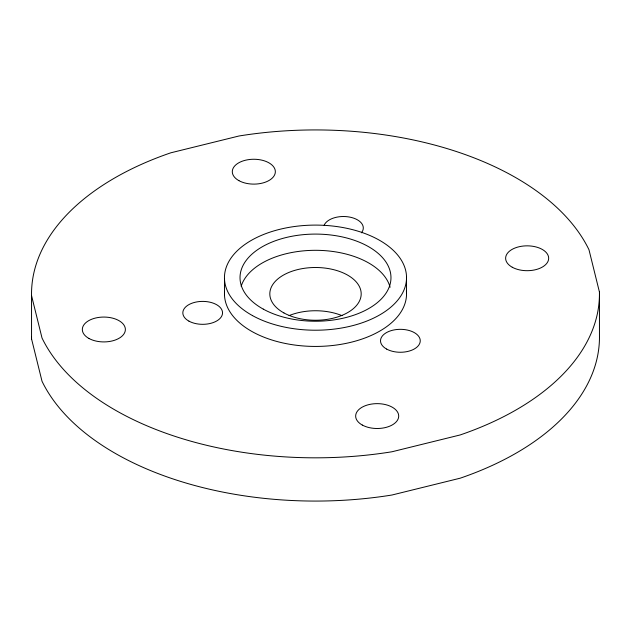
<?xml version="1.0" encoding="UTF-8"?>
<svg xmlns="http://www.w3.org/2000/svg" width="631" height="631" viewBox="0 0 631 631"><rect width="100%" height="100%" fill="white"/><g stroke="black" fill="none" stroke-linecap="round" stroke-linejoin="round"><path stroke-width="0.95" d="M599.45 292.09L588.975 249.726A283.966 163.95 0 0 0 239.023 135.988L170.851 152.797A283.966 163.95 0 0 0 31.55 295.663L31.55 338.91L42.025 381.274A283.966 163.95 0 0 0 391.977 495.012L460.149 478.203A283.966 163.95 0 0 0 599.45 335.337L599.45 292.09A283.966 163.95 0 0 1 460.149 434.956L391.977 451.764A283.966 163.95 0 0 1 42.025 338.035L31.55 295.663M406.514 276.52L406.514 292.737M224.486 278.807L224.486 295.024M406.388 290.915A91.03 52.554 0 0 1 316.691 346.427A91.03 52.554 0 0 1 224.51 292.287M324.145 225.251A19.861 11.468 0 0 1 350.031 217.159A19.861 11.468 0 0 1 361.437 232.823M241.176 286.3A75.475 43.571 0 0 1 316.336 250.31A75.475 43.571 0 0 1 390.092 287.247M289.085 315.603A45.684 26.376 0 0 1 342.073 315.666M31.55 338.91A283.966 163.95 0 0 1 31.534 337.017M188.945 321.14A19.861 11.468 0 0 0 221.97 315.587A19.861 11.468 0 0 0 197.124 301.855A19.861 11.468 0 0 0 188.945 321.14M386.645 349.077A19.861 11.468 0 0 0 419.678 343.524A19.861 11.468 0 0 0 394.825 329.784A19.861 11.468 0 0 0 386.645 349.077M283.911 312.929A45.684 26.376 0 0 0 359.875 300.151A45.684 26.376 0 0 0 302.722 268.554A45.684 26.376 0 0 0 283.911 312.929M252.55 315.626A91.03 52.554 0 0 0 403.919 290.157A91.03 52.554 0 0 0 290.031 227.199A91.03 52.554 0 0 0 252.55 315.626M263.308 309.135A75.475 43.571 0 0 0 388.806 288.02A75.475 43.571 0 0 0 294.385 235.828A75.475 43.571 0 0 0 263.308 309.135M238.936 180.663A21.525 12.431 0 0 0 274.73 174.637A21.525 12.431 0 0 0 247.794 159.753A21.525 12.431 0 0 0 238.936 180.663M512.262 267.244A21.525 12.431 0 0 0 548.055 261.218A21.525 12.431 0 0 0 521.127 246.335A21.525 12.431 0 0 0 512.262 267.244M88.963 338.468A21.525 12.431 0 0 0 124.757 332.442A21.525 12.431 0 0 0 97.829 317.559A21.525 12.431 0 0 0 88.963 338.468M362.297 425.049A21.525 12.431 0 0 0 398.09 419.023A21.525 12.431 0 0 0 371.154 404.14A21.525 12.431 0 0 0 362.297 425.049"/></g></svg>
